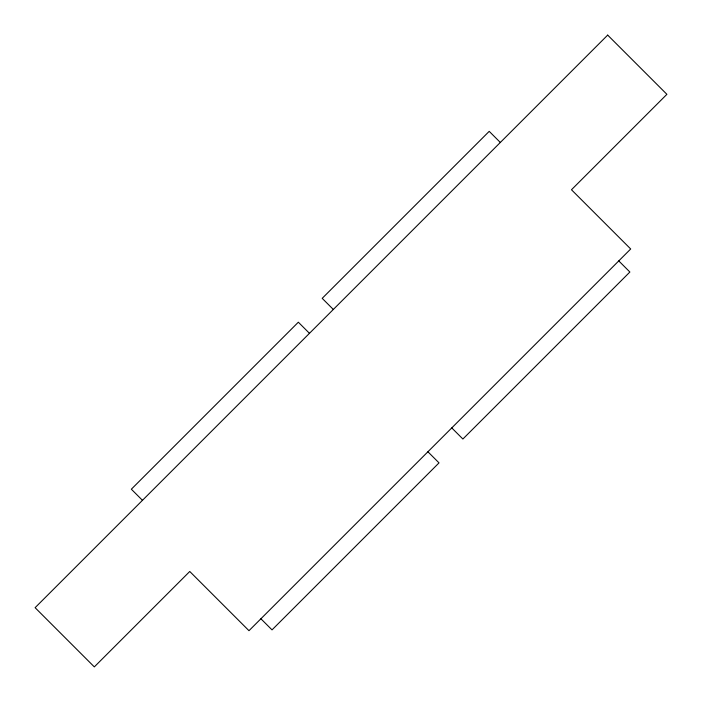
<?xml version="1.0" encoding="UTF-8"?>
<svg xmlns="http://www.w3.org/2000/svg" width="702" height="702" viewBox="0 0 702 702"><rect width="100%" height="100%" fill="white"/><g stroke="black" fill="none" stroke-linecap="round" stroke-linejoin="round"><path stroke-width="1.05" d="M500.315 142.453L489.206 131.344L322.2 298.341L333.318 309.459M618.769 260.907L629.878 272.025L462.881 439.022L451.772 427.913M309.459 333.318L298.341 322.2L131.344 489.206L142.453 500.315M427.913 451.772L439.022 462.881L272.025 629.878L260.907 618.769M607.678 35.1L35.1 607.678L94.322 666.9L189.759 571.472L248.982 630.694L630.694 248.982L571.472 189.759L666.9 94.322L607.678 35.1"/></g></svg>
